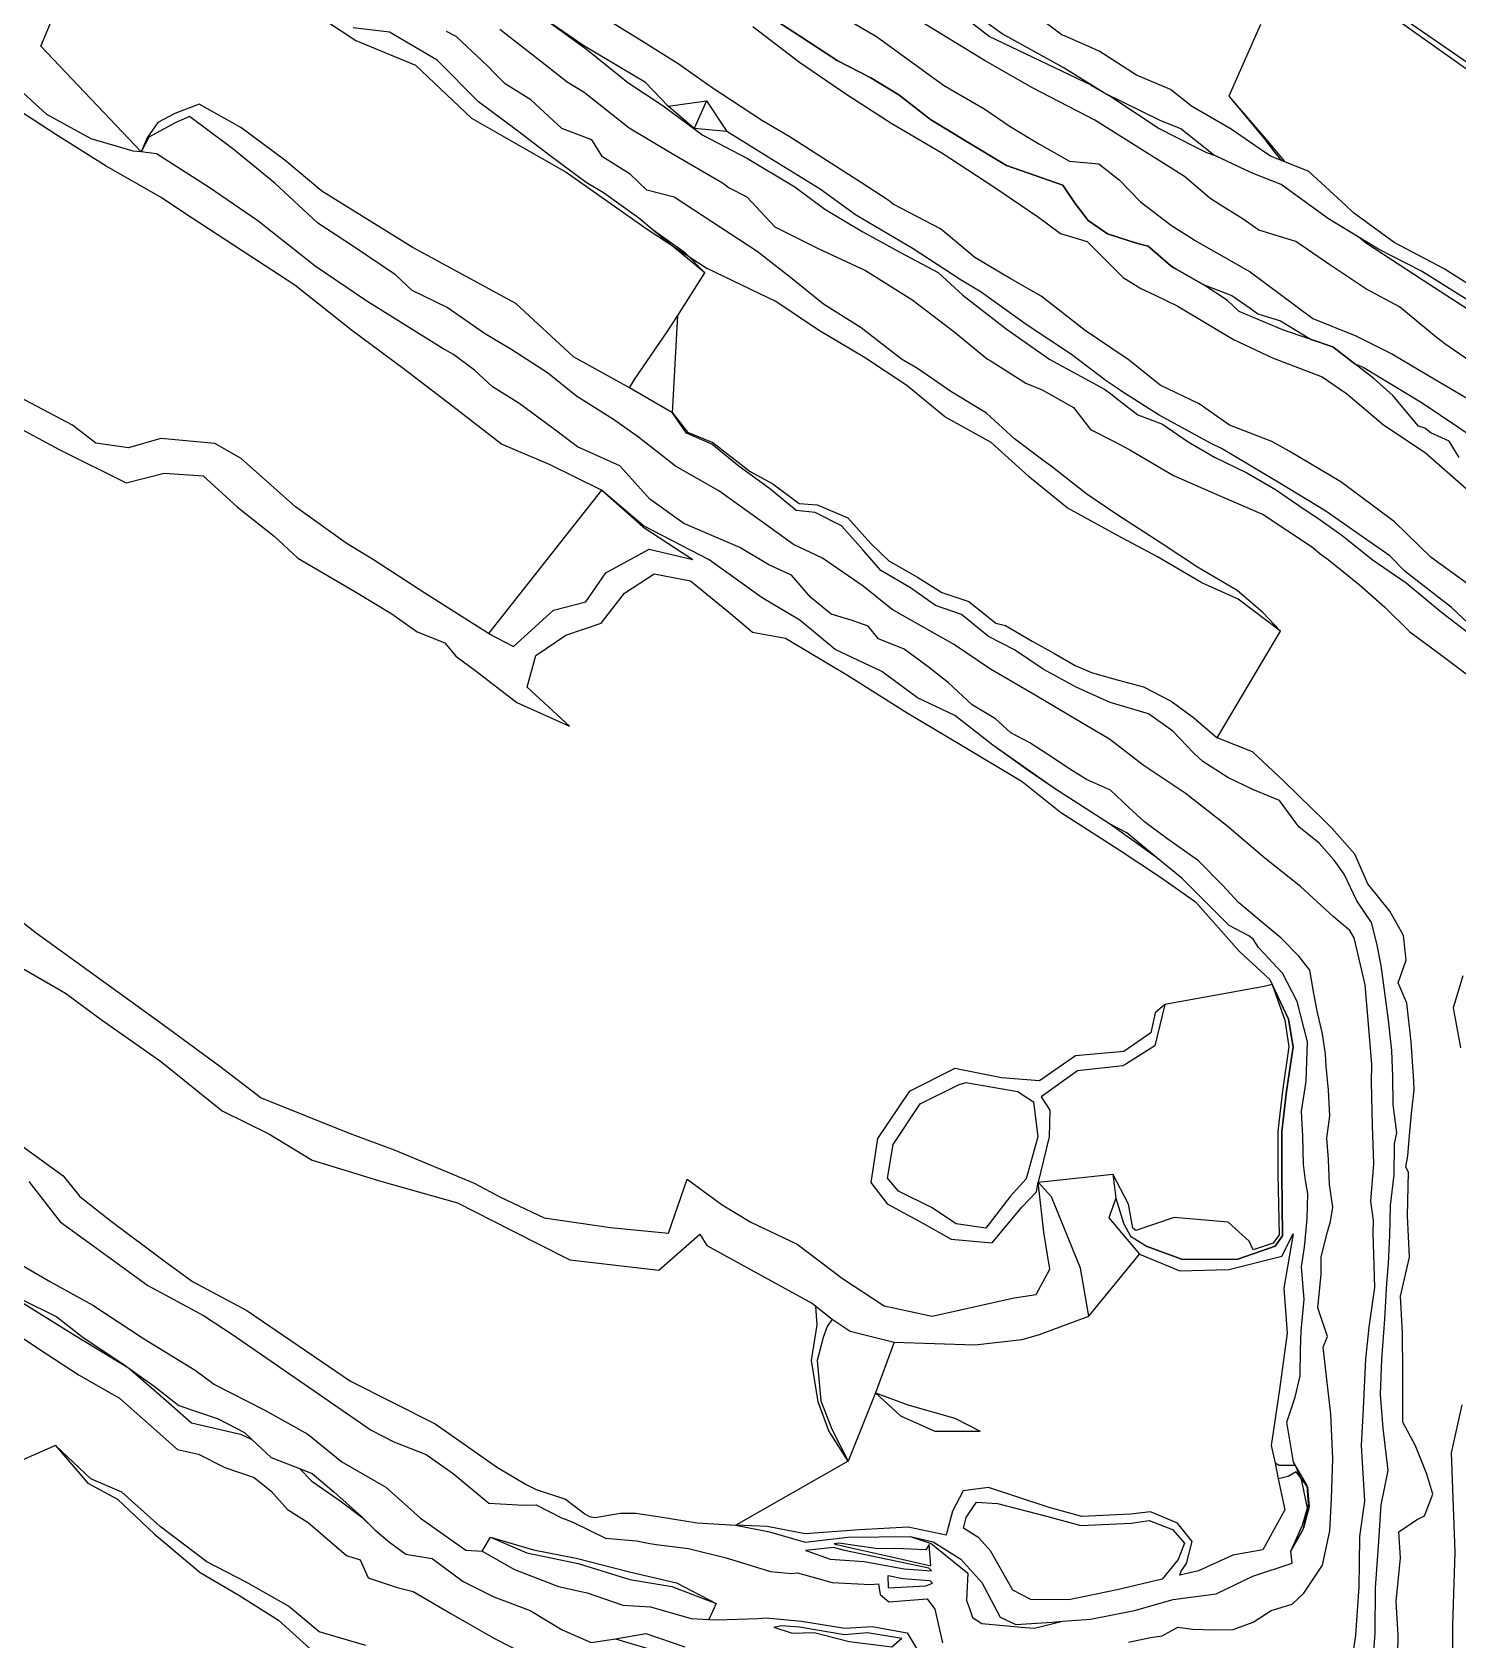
# Model space of a CAD drawing. Extents: x 102606 to 105048, y 81391 to 83586.
# Drawn here: x 104282.7 to 104547.4, y 81722.2 to 82020.5 of the extents above; entities that cross this region are included whole.
import ezdxf

# ---------------------------------------------------------------- set-up
doc = ezdxf.new("R2010")
doc.units = 0

msp = doc.modelspace()

# ---------------------------------------------------------------- linework, layer by layer
at = {"color": 3}
for points in [[(104527.451425, 81715.871571, 0), (104528.476719, 81722.999048, 0), (104529.09019, 81732.010094, 0), (104529.158609, 81736.314103, 0), (104529.238336, 81741.329383, 0), (104530.163549, 81747.920897, 0), (104529.521421, 81758.205003, 0), (104529.878993, 81765.114425, 0), (104530.35299, 81774.261374, 0), (104530.94636, 81780.183475, 0), (104532.012802, 81787.546758, 0), (104531.709187, 81797.724503, 0), (104531.743, 81800.00906, 0), (104531.251185, 81803.573914, 0), (104531.80826, 81810.510002, 0), (104531.540514, 81817.637103, 0), (104531.402258, 81825.646987, 0), (104531.468227, 81828.954567, 0), (104530.856812, 81836.397664, 0), (104530.235654, 81843.735524, 0), (104529.594876, 81846.352176, 0), (104528.146364, 81852.466479, 0), (104527.368525, 81853.811805, 0), (104524.250411, 81856.388764, 0), (104518.217043, 81861.998562, 0), (104511.578318, 81867.239608, 0), (104504.492242, 81873.281051, 0), (104496.763529, 81879.261845, 0), (104488.968937, 81884.489571, 0), (104482.750561, 81889.304857, 0), (104477.164157, 81892.617244, 0), (104468.973803, 81897.491572, 0), (104460.623926, 81902.291786, 0), (104453.80763, 81906.962174, 0), (104449.833687, 81909.155717, 0), (104442.409413, 81913.391622, 0), (104437.025055, 81917.683825, 0), (104429.453152, 81922.932199, 0), (104424.098779, 81925.451377, 0), (104418.333468, 81929.599733, 0), (104410.228929, 81935.398627, 0), (104402.198927, 81939.957596, 0), (104395.321182, 81945.371526, 0), (104390.681711, 81948.636602, 0), (104383.811455, 81952.945304, 0), (104378.390353, 81957.276597, 0), (104371.794997, 81961.58536, 0), (104366.726774, 81964.611343, 0), (104359.80104, 81969.397715, 0), (104353.292643, 81972.605122, 0), (104350.194912, 81975.487936, 0), (104342.383301, 81980.713586, 0), (104335.770272, 81985.05003, 0), (104327.776456, 81992.47598, 0), (104319.97833, 81998.858648, 0), (104311.939106, 82004.842308, 0), (104309.276343, 82003.661983, 0), (104304.380254, 82001.045565, 0), (104302.956, 81998.307, 0), (104284.34, 82017.892, 0), (104295.313215, 82044.017888, 0)], [(104295.313215, 82044.017888, 0), (104300.876582, 82043.921742, 0), (104307.247965, 82040.206682, 0), (104312.047844, 82036.743133, 0), (104316.351121, 82030.698672, 0), (104322.520891, 82031.415542, 0), (104323.769687, 82030.273458, 0), (104337.040923, 82022.820559, 0), (104342.836148, 82018.958386, 0), (104353.918851, 82014.37102, 0), (104364.277279, 82004.581966, 0), (104372.9622, 81999.615729, 0), (104381.858961, 81994.528357, 0), (104396.947555, 81983.965771, 0), (104408.033857, 81976.655292, 0)], [(104422.223, 82029.874, 0), (104439.471, 82019.725, 0), (104451.943, 82010.689, 0), (104459.611, 82006.234, 0), (104464.301982, 82003.041279, 0), (104469.775, 81999.764, 0), (104475.31, 81996.565, 0), (104480.769, 81996.061, 0), (104484.53, 81993.1, 0), (104488.514, 81989.002, 0), (104494.236, 81984.617, 0), (104498.271, 81982.081, 0), (104498.547973, 81981.923291, 0), (104508.847, 81976.059, 0), (104520.496, 81967.377, 0), (104520.499115, 81967.375748, 0), (104528.47, 81964.173, 0), (104535.289, 81960.781, 0), (104543.62, 81955.824, 0), (104549.924, 81952.08, 0)], [(104419.05, 82023.813, 0), (104425.223, 82019.862, 0), (104432.209, 82015.268, 0), (104438.461, 82012.029, 0), (104443.639, 82008.884, 0), (104449.54, 82004.33, 0), (104456.315, 82000.157, 0), (104463.604, 81995.773, 0), (104474.081, 81992.151, 0), (104476.348, 81988.71, 0), (104478.766, 81985.594, 0), (104482.37, 81983.097, 0), (104486.422, 81981.814, 0), (104488.205, 81981.248, 0), (104489.928, 81980.799, 0), (104494.143, 81977.131, 0), (104494.825524, 81976.74232, 0), (104500.138, 81973.717, 0), (104505.460679, 81971.624024, 0), (104508.863511, 81969.27767, 0), (104510.252816, 81968.268319, 0), (104514.487152, 81966.956658, 0), (104520.181686, 81963.478912, 0), (104524.185, 81962.109, 0), (104528.29579, 81958.942552, 0), (104529.855901, 81958.36772, 0), (104540.798585, 81951.73759, 0), (104550.981135, 81944.868712, 0)], [(104531.687, 81718.242, 0), (104532.089, 81723.396, 0), (104532.111, 81731.808, 0), (104532.672, 81739.546, 0), (104533.194, 81747.203, 0), (104534.448, 81753.593, 0), (104533.578, 81761.468, 0), (104533.046, 81767.717, 0), (104533.276, 81774.253, 0), (104533.841, 81781.65, 0), (104534.253, 81788.328, 0), (104534.517, 81791.986, 0), (104534.806, 81797.174, 0), (104534.889, 81802.782, 0), (104535.565, 81808.451, 0), (104535.644, 81814.211, 0), (104536.085, 81816.256, 0), (104535.386, 81821.486, 0), (104535.357, 81826.652, 0), (104535.163, 81831.549, 0), (104534.543, 81837.147, 0), (104533.897, 81841.772, 0), (104533.186, 81847.312, 0), (104532.397, 81851.377, 0), (104531.389, 81855.303, 0), (104528.67, 81859.28, 0), (104526.28, 81864.251, 0), (104524.446, 81866.833, 0), (104521.693, 81869.998, 0), (104517.884, 81873.064, 0), (104514.314, 81877.909, 0), (104509.363, 81879.992, 0), (104504.703, 81882.174, 0), (104500.088, 81885.189, 0), (104498.402, 81886.737, 0), (104494.494, 81890.794, 0), (104490.007, 81894.001, 0), (104482.879, 81896.136, 0), (104476.547, 81898.938, 0), (104470.439, 81902.311, 0), (104465.083, 81905.859, 0), (104460.288, 81908.363, 0), (104455.284, 81912.464, 0), (104450.417, 81914.137, 0), (104445.787, 81917.368, 0), (104440.313, 81920.636, 0), (104437, 81924.362, 0), (104433.005, 81928.927, 0), (104428.086, 81931.397, 0), (104424.597, 81931.73, 0), (104419.649, 81935.853, 0), (104414.002306, 81939.915788, 0), (104408.930864, 81944.028346, 0), (104404.192828, 81946.072181, 0), (104401.59, 81949.864, 0), (104393.668028, 81954.540412, 0), (104394.574, 81956.069, 0), (104400.756, 81965.086, 0), (104402.594749, 81967.955911, 0), (104407.648, 81975.843, 0), (104398.060664, 81983.75604, 0), (104395.401026, 81985.988828, 0), (104388.835925, 81990.680169, 0), (104385.606079, 81992.639072, 0), (104378.937605, 81997.586623, 0), (104372.838, 82002.223, 0), (104365.614, 82007.572, 0), (104357.942, 82015.341, 0), (104349.083, 82020.513, 0), (104342.341, 82021.349, 0)], [(104393.668028, 81954.540412, 0), (104383.267741, 81960.264805, 0), (104372.560767, 81970.186653, 0), (104353.268692, 81980.645504, 0), (104336.539566, 81991.002075, 0), (104329.647017, 81996.761394, 0), (104321.469073, 82002.830745, 0), (104313.735957, 82007.126032, 0), (104309.219, 82005.427, 0), (104306.056, 82003.724, 0), (104304.104663, 82000.92889, 0), (104302.956, 81998.307, 0)], [(104275.239451, 81794.936706, 0), (104286.182189, 81788.580625, 0), (104293.983638, 81784.266588, 0), (104303.436613, 81778.107802, 0), (104312.978772, 81772.198607, 0), (104316.593384, 81769.534819, 0), (104325.820321, 81764.826304, 0), (104333.938248, 81760.340414, 0), (104340.235965, 81755.172405, 0), (104348.374965, 81750.481405, 0), (104354.84272, 81744.726618, 0), (104363.251087, 81738.792, 0), (104366.299724, 81738.644987, 0), (104372.293412, 81735.202357, 0), (104380.45837, 81732.059471, 0), (104385.768436, 81730.904802, 0), (104392.37761, 81728.610495, 0), (104397.510429, 81728.268375, 0), (104405.073285, 81726.14562, 0), (104408.341218, 81725.942009, 0), (104409.799168, 81725.881416, 0), (104417.525104, 81726.11889, 0), (104419.019708, 81726.214582, 0), (104425.592836, 81725.6459, 0), (104433.582218, 81724.3066, 0), (104438.716236, 81724.620735, 0), (104445.19549, 81723.476455, 0), (104448.841202, 81717.388405, 0)], [(104280.586, 81785.435, 0), (104287.319, 81782.13, 0), (104292.24, 81778.298, 0), (104299.421, 81773.527, 0), (104305.423, 81769.246, 0), (104309.973, 81765.64, 0), (104317.309, 81763.16, 0), (104322.138, 81760.631, 0), (104323.514731, 81759.353122, 0), (104327.096, 81756.029, 0), (104332.36244, 81753.978649, 0), (104334.758, 81753.046, 0), (104338.775, 81749.637, 0), (104343.873, 81745.026, 0), (104346.389, 81742.562, 0), (104349.108, 81740.306, 0), (104352.13, 81738.042, 0), (104357.034, 81737.276, 0), (104362.737, 81732.976, 0), (104368.477, 81730.148, 0), (104375.216, 81727.585, 0), (104381.138, 81724.005, 0), (104386.545, 81721.664, 0), (104391.066, 81722.352, 0), (104396.665253, 81723.347623, 0), (104403.923745, 81720.865885, 0)], [(104366.299724, 81738.644987, 0), (104367.819, 81741.232, 0), (104375.793, 81738.879, 0), (104383.708, 81737.317, 0), (104393.638, 81734.808, 0), (104402.344, 81732.758, 0), (104409.707, 81728.88, 0), (104408.341218, 81725.942009, 0)], [(104367.819, 81741.232, 0), (104374.551, 81738.28, 0), (104384.087, 81736.343, 0), (104393.67, 81733.378, 0), (104401.469, 81732.069, 0), (104409.707, 81728.88, 0)], [(104420.422, 81724.508, 0), (104421.804002, 81724.833395, 0), (104425.208124, 81724.585598, 0)], [(104420.422, 81724.508, 0), (104423.817551, 81723.404462, 0), (104427.932779, 81723.550392, 0), (104434.444501, 81721.832515, 0), (104442.324711, 81720.878933, 0), (104444.220235, 81722.449938, 0)], [(104425.208124, 81724.585598, 0), (104433.523121, 81723.181757, 0), (104437.818694, 81723.515906, 0), (104444.220235, 81722.449938, 0)]]:
    msp.add_polyline3d(points, dxfattribs=at)
at = {"color": 6}
for points in [[(104631.538438, 81938.33726, 0), (104631.408139, 81938.498428, 0), (104624.183218, 81946.319175, 0), (104620.235423, 81951.028808, 0), (104613.219771, 81958.838816, 0), (104610.247593, 81962.49325, 0), (104605.422072, 81968.43948, 0), (104601.039649, 81972.10254, 0), (104592.123994, 81980.302015, 0), (104578.145532, 81992.6481, 0), (104576.038259, 81994.367446, 0), (104563.753473, 82005.00014, 0), (104557.433586, 82009.91208, 0), (104548.822197, 82013.749435, 0), (104536.501497, 82022.47903, 0), (104530.622799, 82027.387944, 0), (104523.682111, 82032.317409, 0), (104516.56, 82035.11, 0)], [(104549.283968, 81970.767939, 0), (104540.638961, 81976.169497, 0), (104532.666297, 81980.258069, 0), (104523.386793, 81985.877471, 0), (104514.624111, 81992.235658, 0), (104509.395641, 81994.290452, 0), (104507.930861, 81994.982564, 0), (104502.037116, 81997.767375, 0), (104495.96861, 82002.548019, 0), (104492.181687, 82004.097692, 0), (104481.819477, 82009.19734, 0), (104474.166853, 82013.95183, 0), (104462.838657, 82020.209121, 0), (104455.176264, 82025.74567, 0)], [(104510.772608, 82021.960449, 0), (104504.91, 82008.64, 0), (104511.689179, 82000.486248, 0), (104511.789927, 82000.353683, 0), (104513.378624, 81998.263263, 0), (104514.212, 81997.166701, 0), (104514.818455, 81996.635422, 0), (104512.627, 81997.5, 0), (104510.696379, 81998.831663, 0), (104505.323, 82002.538, 0), (104497.973, 82006.781, 0), (104494.051, 82009.903, 0), (104487.735, 82012.557, 0), (104480.829, 82017.022, 0), (104474.363, 82019.814, 0), (104473.95, 82019.95, 0), (104468.844, 82023.82, 0)], [(104549.372097, 82014.714743, 0), (104537.045832, 82023.186096, 0)], [(104369.567783, 82021.103611, 0), (104377.971051, 82014.526416, 0), (104382.067365, 82011.320253, 0), (104385.221859, 82009.353416, 0), (104393.598307, 82002.735443, 0), (104401.536891, 81997.98461, 0), (104410.909077, 81992.529582, 0), (104412.157698, 81991.605208, 0), (104415.447036, 81989.982778, 0), (104420.604871, 81984.393539, 0), (104428.642882, 81980.380634, 0), (104437.473017, 81976.257333, 0), (104446.058186, 81970.899865, 0), (104453.842702, 81964.965892, 0), (104460.123715, 81959.853646, 0), (104460.57518, 81959.566043, 0), (104467.184621, 81955.355537, 0), (104470.228388, 81954.132314, 0), (104476.034026, 81950.885298, 0), (104479.198109, 81946.791593, 0), (104483.580777, 81944.528503, 0), (104486.498338, 81943.021955, 0), (104494.625341, 81938.245559, 0), (104503.116449, 81934.513117, 0), (104511.243235, 81931.016674, 0), (104520.420346, 81924.941053, 0), (104521.840144, 81923.709924, 0), (104523.352535, 81922.634729, 0), (104529.128759, 81917.93657, 0), (104533.836225, 81913.811232, 0), (104538.518474, 81909.205029, 0), (104543.916065, 81905.22192, 0), (104551.203561, 81899.780987, 0)], [(104378.719, 82022.36, 0), (104385.667, 82017.356, 0), (104393.31, 82011.164, 0), (104399.859, 82006.833, 0), (104407.254, 82001.383, 0), (104415.556, 81997.05, 0), (104424.3, 81991.805, 0), (104429.93, 81987.696, 0), (104436.941, 81983.485, 0), (104443.826, 81979.704, 0), (104450.961, 81975.893, 0), (104455.546, 81971.726, 0), (104463.575, 81965.437, 0), (104471.644, 81959.798, 0), (104481.837, 81954.286, 0), (104482.966, 81953.391, 0), (104484.50404, 81952.200624, 0), (104487.996, 81949.498, 0), (104492.554, 81947.778, 0), (104497.353, 81944.465, 0), (104502.259, 81941.625, 0), (104508.213, 81938.744, 0), (104513.551, 81935.622, 0), (104517.896, 81932.665, 0), (104521.852, 81930.046, 0), (104525.88, 81927.166, 0), (104531.535, 81922.635, 0), (104537.8, 81918.341, 0), (104544.362, 81912.85, 0), (104549.439, 81909.004, 0)], [(104504.91, 82008.64, 0), (104511.840501, 82000.627818, 0), (104511.918612, 82000.532789, 0)], [(104511.918612, 82000.532789, 0), (104515.267904, 81996.458104, 0)], [(104585.431, 81941.121, 0), (104582.767864, 81943.023714, 0), (104581.928679, 81944.042414, 0), (104575.92136, 81948.966015, 0), (104574.936398, 81950.275697, 0), (104568.677862, 81958.338044, 0), (104559.817873, 81964.920588, 0), (104558.985014, 81965.4219, 0), (104555.009418, 81970.190772, 0), (104544.890425, 81976.581646, 0), (104535.570244, 81981.477529, 0), (104528.042106, 81986.993147, 0), (104526.629178, 81988.35452, 0), (104519.747, 81994.691, 0), (104515.267904, 81996.458104, 0), (104514.818455, 81996.635422, 0)], [(104512.945469, 81843.761677, 0), (104511.47, 81843.439, 0), (104492.991, 81840.074, 0), (104491.253, 81838.515, 0), (104490.446, 81834.793, 0), (104485.427, 81831.347, 0), (104476.43, 81830.535, 0), (104469.735, 81825.908, 0), (104462.727, 81826.44, 0), (104454.01, 81828.2, 0), (104445.53, 81823.91, 0), (104439.69, 81815.2, 0), (104438.46, 81807.04, 0), (104441.48, 81803.05, 0), (104448.09, 81799.47, 0), (104453.37, 81796.51, 0), (104460.948351, 81795.837919, 0), (104466.483162, 81802.482962, 0), (104469.22, 81805.28, 0), (104469.481, 81807.104, 0), (104483.36, 81808.575, 0), (104483.891, 81804.118, 0), (104485.349502, 81799.465851, 0), (104486.652664, 81797.075544, 0), (104489.722575, 81795.132304, 0), (104496.285468, 81792.720715, 0), (104506.539824, 81792.834987, 0), (104513.50218, 81795.229909, 0), (104514.844576, 81797.168175, 0), (104514.756428, 81808.530065, 0), (104514.751054, 81816.521508, 0), (104515.595311, 81823.969465, 0), (104516.871217, 81832.215519, 0), (104515.982473, 81837.377084, 0), (104512.945469, 81843.761677, 0)], [(104512.945469, 81843.761677, 0), (104515.267658, 81837.151948, 0), (104516.02436, 81832.211391, 0), (104514.857773, 81824.064763, 0), (104513.993169, 81816.564299, 0), (104514.008969, 81808.521396, 0), (104514.246238, 81797.346987, 0), (104513.151169, 81795.753279, 0), (104509.404468, 81794.537984, 0), (104508.663019, 81796.149802, 0), (104504.759024, 81799.672896, 0), (104494.73932, 81800.570416, 0), (104487.633136, 81798.107192, 0), (104487.08025, 81798.589475, 0), (104486.279291, 81803.027114, 0), (104483.36, 81808.575, 0)], [(104548.323, 81845.403, 0), (104546.565146, 81839.453657, 0), (104547.874691, 81832.016833, 0)], [(104492.991, 81840.074, 0), (104491.182, 81832.388, 0), (104485.787, 81829.023, 0), (104485.23, 81828.667, 0), (104476.8, 81827.766, 0), (104470.041, 81822.903, 0)], [(104464.311929, 81804.443736, 0), (104459.815942, 81798.562355, 0), (104454.256212, 81799.377916, 0), (104449.715943, 81802.420538, 0), (104443.545296, 81805.454592, 0), (104441.536448, 81807.822743, 0), (104442.582249, 81814.077776, 0), (104447.567693, 81821.606527, 0), (104454.720301, 81825.190458, 0), (104456.065547, 81825.585894, 0), (104465.740584, 81823.944562, 0), (104466.732308, 81823.25022, 0), (104468.629401, 81822.016435, 0), (104468.629401, 81822.016435, 0), (104469.470283, 81815.514465, 0), (104467.282681, 81807.708839, 0), (104464.311929, 81804.443736, 0)], [(104470.041, 81822.903, 0), (104471.652, 81820.454, 0), (104471.552, 81815.493, 0), (104469.481, 81807.104, 0)], [(104548.182988, 81765.773111, 0), (104546.175467, 81756.880211, 0), (104546.536804, 81746.863758, 0), (104546.822619, 81738.441065, 0), (104546.406889, 81724.975155, 0), (104546.406889, 81713.718901, 0)], [(104344.709409, 81721.111588, 0), (104336.056467, 81723.621339, 0), (104330.321407, 81728.440091, 0), (104322.446869, 81732.873136, 0), (104315.181831, 81736.635864, 0), (104306.494633, 81743.195563, 0), (104299.423361, 81749.543528, 0), (104293.621082, 81752.045, 0), (104287.097359, 81758.222565, 0), (104252.344888, 81743.006908, 0)], [(104287.097359, 81758.222565, 0), (104293.077463, 81751.24738, 0), (104298.587428, 81748.237333, 0), (104305.367124, 81741.827084, 0), (104313.938862, 81734.66348, 0), (104321.139082, 81730.452336, 0), (104328.485791, 81725.789897, 0), (104334.369682, 81720.463098, 0), (104343.15133, 81717.013274, 0), (104349.757561, 81713.778771, 0), (104356.504175, 81710.33953, 0)]]:
    msp.add_polyline3d(points, dxfattribs=at)
at = {"color": 5}
for points in [[(104551.483639, 81967.657345, 0), (104540.965844, 81974.414778, 0), (104530.295972, 81981.451613, 0), (104529.081782, 81982.428749, 0), (104523.386793, 81985.877471, 0), (104516.909879, 81990.577109, 0), (104514.624111, 81992.235658, 0), (104509.395641, 81994.290452, 0), (104507.930861, 81994.982564, 0), (104502.436355, 81997.578733, 0), (104500.788176, 81998.106946, 0), (104498.809001, 81999.106281, 0), (104491.790133, 82002.70911, 0), (104482.99496, 82008.503884, 0), (104479.33564, 82010.595614, 0), (104479.467, 82010.612, 0), (104460.437, 82019.692, 0), (104447.288, 82029.914, 0)], [(104554.167291, 81956.37473, 0), (104544.967629, 81962.702189, 0), (104543.35961, 81963.916851, 0), (104536.587274, 81969.519288, 0), (104530.336478, 81972.855364, 0), (104523.621932, 81977.32064, 0), (104517.366362, 81981.683706, 0), (104510.437878, 81983.751374, 0), (104507.566067, 81985.796655, 0), (104503.271392, 81988.49743, 0), (104501.341598, 81989.711012, 0), (104496.668098, 81993.754682, 0), (104479.992909, 82004.205418, 0), (104468.448723, 82010.206749, 0), (104459.647988, 82015.221976, 0), (104447.127896, 82022.857053, 0)], [(104531.687, 81718.242, 0), (104532.089, 81723.396, 0), (104532.111, 81731.808, 0), (104532.672, 81739.546, 0), (104533.194, 81747.203, 0), (104534.448, 81753.593, 0), (104533.578, 81761.468, 0), (104533.046, 81767.717, 0), (104533.276, 81774.253, 0), (104533.841, 81781.65, 0), (104534.253, 81788.328, 0), (104534.517, 81791.986, 0), (104534.806, 81797.174, 0), (104534.889, 81802.782, 0), (104535.565, 81808.451, 0), (104535.644, 81814.211, 0), (104536.085, 81816.256, 0), (104535.386, 81821.486, 0), (104535.357, 81826.652, 0), (104535.163, 81831.549, 0), (104534.543, 81837.147, 0), (104533.897, 81841.772, 0), (104533.186, 81847.312, 0), (104532.397, 81851.377, 0), (104531.389, 81855.303, 0), (104528.67, 81859.28, 0), (104526.28, 81864.251, 0), (104524.446, 81866.833, 0), (104521.693, 81869.998, 0), (104517.884, 81873.064, 0), (104514.314, 81877.909, 0), (104509.363, 81879.992, 0), (104504.703, 81882.174, 0), (104500.088, 81885.189, 0), (104498.402, 81886.737, 0), (104494.494, 81890.794, 0), (104490.007, 81894.001, 0), (104482.879, 81896.136, 0), (104476.547, 81898.938, 0), (104470.439, 81902.311, 0), (104465.083, 81905.859, 0), (104460.288, 81908.363, 0), (104455.284, 81912.464, 0), (104450.417, 81914.137, 0), (104445.787, 81917.368, 0), (104440.313, 81920.636, 0), (104437, 81924.362, 0), (104433.005, 81928.927, 0), (104428.086, 81931.397, 0), (104424.597, 81931.73, 0), (104419.649, 81935.853, 0), (104414.002306, 81939.915788, 0), (104408.930864, 81944.028346, 0), (104404.192828, 81946.072181, 0), (104401.59, 81949.864, 0), (104402.594749, 81967.955911, 0), (104407.648, 81975.843, 0), (104404.032518, 81979.504178, 0), (104398.060664, 81983.75604, 0), (104395.401026, 81985.988828, 0), (104388.835925, 81990.680169, 0), (104385.606079, 81992.639072, 0), (104378.937605, 81997.586623, 0), (104372.838, 82002.223, 0), (104365.614, 82007.572, 0), (104357.942, 82015.341, 0), (104349.083, 82020.513, 0), (104342.341, 82021.349, 0)], [(104536.18, 81715.972, 0), (104536.323, 81723.018, 0), (104535.975, 81729.28, 0), (104536.762, 81737.402, 0), (104536.467552, 81742.17906, 0), (104539.725, 81744.41, 0), (104541.209, 81745.159, 0), (104542.756, 81749.196, 0), (104541.64, 81752.911, 0), (104539.533, 81758.185, 0), (104537.226, 81762.538, 0), (104537.182, 81771.829, 0), (104537.109, 81779.113, 0), (104536.761, 81785.942, 0), (104538.426, 81793.193, 0), (104538.083, 81800.836, 0), (104538.223, 81808.93, 0), (104537.767, 81809.854, 0), (104538.15, 81811.977, 0), (104538.46, 81815.749, 0), (104538.788, 81819.86, 0), (104539.302, 81824.208, 0), (104539.214, 81825.858, 0), (104538.718, 81833.149, 0), (104537.956, 81840.314, 0), (104536.336905, 81844.113214, 0), (104537.845867, 81848.295605, 0), (104537.650915, 81850.022171, 0), (104537.330988, 81852.855575, 0), (104534.770816, 81857.364013, 0), (104530.699424, 81862.491943, 0), (104528.29472, 81867.974451, 0), (104524.025759, 81872.775001, 0), (104522.322663, 81874.466082, 0), (104520.377856, 81876.39717, 0), (104515.066501, 81881.595412, 0), (104509.300176, 81886.941653, 0), (104502.745117, 81889.558304, 0), (104514.517, 81909.342, 0), (104511.192, 81912.828, 0), (104506.451, 81916.916, 0), (104499.077, 81921.233, 0), (104492.33, 81925.698, 0), (104484.302, 81930.901, 0), (104478.527, 81934.778, 0), (104474.853355, 81937.682226, 0), (104471.919, 81940.002, 0), (104470.591, 81940.923, 0), (104465.116, 81945.033, 0), (104459.903, 81949.823, 0), (104453.267, 81953.805, 0), (104447.097, 81958.122, 0), (104444.107, 81959.803, 0), (104436.63, 81965.622, 0), (104429.629, 81970.009, 0), (104423.501, 81975.012, 0), (104417.313, 81979.806, 0), (104408.908, 81985.34, 0), (104401.951436, 81989.911895, 0), (104396.868112, 81991.198627, 0), (104393.7422, 81994.158697, 0), (104388.607483, 81997.368591, 0), (104386.639444, 82000.547929, 0), (104381.080459, 82002.663913, 0), (104375.325547, 82007.937089, 0), (104370.529611, 82010.916479, 0), (104368.49661, 82012.970659, 0), (104367.417798, 82014.141192, 0), (104361.464301, 82019.683987, 0), (104359.69293, 82020.634006, 0)], [(104514.517, 81909.342, 0), (104506.652546, 81915.284198, 0), (104499.911052, 81918.3171, 0), (104491.641456, 81923.157356, 0), (104484.350708, 81927.055071, 0), (104474.911082, 81932.21514, 0), (104468.241135, 81937.59725, 0), (104467.828249, 81937.970947, 0), (104460.766771, 81944.362187, 0), (104452.158659, 81949.123387, 0), (104445.141716, 81954.96231, 0), (104437.293357, 81960.111663, 0), (104428.713078, 81965.242263, 0), (104420.812547, 81970.564897, 0), (104408.033857, 81976.655292, 0)], [(104401.59, 81949.864, 0), (104404.379828, 81946.262, 0), (104409.13341, 81944.345476, 0), (104416.03637, 81938.987314, 0), (104420.259497, 81936.719986, 0), (104425.155033, 81933.068769, 0), (104428.490203, 81932.801312, 0), (104434.141983, 81930.396164, 0), (104438.46375, 81925.653207, 0), (104441.755849, 81922.380252, 0), (104447.074552, 81919.360301, 0), (104451.620182, 81916.504557, 0), (104456.603504, 81914.829519, 0), (104461.66363, 81910.827205, 0), (104463.453484, 81910.418118, 0), (104468.359726, 81907.512379, 0), (104472.442016, 81905.284986, 0), (104476.394189, 81902.960081, 0), (104479.384594, 81901.652169, 0), (104483.511477, 81900.477675, 0), (104489.087875, 81899.02777, 0), (104494.204076, 81896.357513, 0), (104498.352602, 81893.303907, 0), (104502.745117, 81889.558304, 0)], [(104279.918006, 81785.404324, 0), (104290.761349, 81778.634542, 0), (104300.66, 81772.61, 0), (104307.653, 81766.594, 0), (104312.331542, 81762.412448, 0), (104321.438285, 81760.323604, 0), (104323.514731, 81759.353122, 0), (104327.096, 81756.029, 0), (104332.36244, 81753.978649, 0), (104334.685555, 81751.595134, 0), (104339.910282, 81747.933157, 0), (104343.978873, 81744.922315, 0), (104346.389, 81742.562, 0), (104349.108, 81740.306, 0), (104352.13, 81738.042, 0), (104357.034, 81737.276, 0), (104362.737, 81732.976, 0), (104368.477, 81730.148, 0), (104375.216, 81727.585, 0), (104381.138, 81724.005, 0), (104386.545, 81721.664, 0), (104391.066, 81722.352, 0), (104397.664878, 81720.392097, 0)], [(104277.001026, 81780.829641, 0), (104285.579027, 81775.11758, 0), (104291.488, 81771.269, 0), (104298.936016, 81767.035879, 0), (104309.711513, 81757.455408, 0), (104313.623386, 81756.625288, 0), (104318.502, 81754.158, 0), (104323.967, 81752.31, 0), (104327.135, 81749.743, 0), (104330.122, 81746.371, 0), (104333.976, 81743.909, 0), (104341.115, 81737.798, 0), (104343.636, 81736.99, 0), (104345.138, 81733.693, 0), (104350.486, 81731.845, 0), (104353.493543, 81731.12457, 0), (104360.44, 81727.04, 0), (104368.47, 81722.5, 0), (104377.28, 81717.96, 0)]]:
    msp.add_polyline3d(points, dxfattribs=at)
at = {"color": 32}
for points in [[(104554.316477, 81906.124456, 0), (104546.20876, 81913.752914, 0), (104537.602973, 81920.455825, 0), (104534.776007, 81923.305109, 0), (104529.066314, 81927.289146, 0), (104522.878075, 81931.619192, 0), (104514.271849, 81936.853199, 0), (104503.544414, 81943.248984, 0), (104501.639974, 81944.198215, 0), (104491.954575, 81949.424307, 0), (104484.843365, 81953.972324, 0), (104484.726736, 81954.05118, 0), (104482.146382, 81955.795824, 0), (104475.694116, 81960.690798, 0), (104467.252381, 81966.246024, 0), (104458.905181, 81972.26206, 0), (104455.197627, 81974.497764, 0), (104446.273829, 81980.304303, 0), (104435.614778, 81986.647679, 0), (104429.016233, 81991.380992, 0), (104419.35578, 81997.300496, 0), (104411.737035, 82002.095338, 0), (104405.651978, 82002.664216, 0), (104400.787181, 82006.780268, 0), (104396.597452, 82011.178325, 0), (104385.149309, 82017.966172, 0), (104378.247861, 82022.748616, 0)], [(104550.081406, 81917.549111, 0), (104542.466611, 81923.048946, 0), (104535.669099, 81929.673673, 0), (104525.701301, 81937.059631, 0), (104516.107825, 81942.744974, 0), (104512.87701, 81944.53453, 0), (104505.013623, 81947.613743, 0), (104499.420983, 81951.547889, 0), (104492.157979, 81955.037723, 0), (104486.154817, 81959.816794, 0), (104485.475422, 81960.272612, 0), (104478.237, 81965.129, 0), (104470.059, 81971.533, 0), (104464.3, 81974.785, 0), (104457.767, 81978.687, 0), (104451.386, 81984.034, 0), (104442.6, 81988.627, 0), (104441.687174, 81989.332583, 0), (104436.716218, 81992.564107, 0), (104423.26104, 82001.135942, 0), (104418.357829, 82004.036638, 0), (104409.001437, 82010.193595, 0), (104402.682025, 82014.617262, 0), (104395.864183, 82018.934253, 0), (104388.296122, 82023.578377, 0)], [(104400.787181, 82006.780268, 0), (104407.931, 82007.769, 0), (104411.737035, 82002.095338, 0)], [(104407.931, 82007.769, 0), (104405.651978, 82002.664216, 0)], [(104278.22, 81848.346, 0), (104288.926832, 81842.150466, 0), (104295.788, 81837.089, 0), (104306.602, 81829.563, 0), (104318.005, 81820.346, 0), (104326.67, 81816.09, 0), (104334.75, 81811.19, 0), (104342.21, 81808.91, 0), (104347.25, 81807.36, 0), (104361.736726, 81803.28578, 0), (104371.66, 81798.17, 0), (104382.58, 81792.7, 0), (104399.09, 81790.78, 0), (104406.72, 81797.42, 0), (104407.986572, 81795.37181, 0), (104427.617948, 81784.553843, 0), (104431.25, 81781.65, 0), (104434.59175, 81779.42635, 0), (104442.796, 81777.414, 0), (104439.314, 81768.018, 0), (104434.259, 81755.341, 0), (104413.386776, 81743.424861, 0), (104419.655086, 81742.197154, 0), (104426.250412, 81740.280589, 0), (104434.174287, 81741.188636, 0), (104445.767, 81741.328, 0), (104450.011653, 81740.32813, 0), (104455.160099, 81737.132791, 0), (104459.042907, 81732.772568, 0), (104462.427393, 81726.357991, 0), (104465.329361, 81724.981349, 0), (104472.094995, 81725.462684, 0), (104474.022219, 81725.607008, 0), (104479.234324, 81726.019236, 0), (104487.377747, 81727.594684, 0), (104494.539774, 81729.650192, 0), (104502.559376, 81730.681131, 0), (104509.360468, 81733.960688, 0), (104516.648637, 81736.362086, 0), (104516.43, 81738.608, 0), (104518.600099, 81743.421578, 0), (104519.699755, 81747.290795, 0), (104519.446383, 81750.817491, 0), (104516.914954, 81755.117721, 0), (104516.378874, 81758.084537, 0), (104515.695, 81762.561, 0), (104517.215, 81767.188, 0), (104518.144, 81771.175, 0), (104518.202, 81775.918, 0), (104518.31, 81779.503, 0), (104518.904, 81785.302, 0), (104518.358, 81791.373, 0), (104518.942, 81795.005, 0), (104519.464, 81800.319, 0), (104519.551, 81804.996, 0), (104519.143552, 81807.424234, 0), (104518.775, 81810.366, 0), (104518.64, 81815.66, 0), (104518.408, 81820.26, 0), (104518.946432, 81823.793758, 0), (104519.251, 81825.856, 0), (104519.515, 81833.145, 0), (104517.565, 81840.639, 0), (104514.838, 81845.865, 0), (104510.436237, 81850.639093, 0), (104509.398475, 81852.18134, 0), (104508.598836, 81852.800086, 0), (104504.961751, 81854.73645, 0), (104496.221813, 81863.482327, 0), (104491.477457, 81867.356367, 0), (104482.723717, 81873.575649, 0), (104472.512045, 81880.148289, 0), (104467.851445, 81883.351294, 0), (104461.066037, 81888.222073, 0), (104454.045479, 81893.719081, 0), (104447.128777, 81896.974461, 0), (104440.475375, 81901.837935, 0), (104431.843614, 81905.978599, 0), (104425.261468, 81911.385256, 0), (104418.289782, 81915.562163, 0), (104408.44887, 81922.594954, 0), (104396.215917, 81928.894678, 0), (104388.469789, 81935.536752, 0), (104367.463446, 81908.932024, 0), (104355.62401, 81916.375811, 0), (104346.137086, 81922.593986, 0), (104341.055254, 81925.69156, 0), (104331.624553, 81932.437609, 0), (104321.568126, 81941.377782, 0), (104316.64228, 81944.172432, 0), (104306.630147, 81945.13391, 0), (104300.634761, 81943.38535, 0), (104294.55319, 81944.238965, 0), (104290.241495, 81947.567402, 0), (104280.29107, 81952.837301, 0)], [(104278.921435, 81947.844753, 0), (104287.882917, 81943.018924, 0), (104300.200384, 81936.873775, 0), (104307.22865, 81938.696264, 0), (104314.463346, 81938.201259, 0), (104320.836436, 81932.35552, 0), (104327.658731, 81926.965807, 0), (104332.057121, 81922.917063, 0), (104342.641999, 81916.709391, 0), (104349.506246, 81912.580822, 0), (104354.240034, 81909.226378, 0), (104359.337342, 81907.213595, 0), (104361.401582, 81904.695864, 0), (104365.178939, 81901.941107, 0), (104372.723651, 81896.135215, 0), (104382.469, 81891.725, 0), (104374.630741, 81898.964146, 0), (104376.241503, 81904.830739, 0), (104381.823291, 81908.626793, 0), (104388.402, 81910.856, 0), (104392.691202, 81916.435906, 0), (104398.187203, 81920.022687, 0), (104404.944995, 81918.720374, 0), (104412.386898, 81912.65212, 0), (104416.474533, 81909.152164, 0), (104422.604145, 81908.036798, 0), (104434.085006, 81901.194128, 0), (104445.171089, 81894.167581, 0), (104455.256613, 81888.211312, 0), (104466.510864, 81881.474293, 0), (104473.678004, 81875.76597, 0), (104484.515458, 81868.781865, 0), (104492.023338, 81863.825524, 0), (104494.936838, 81861.764254, 0), (104498.70487, 81859.098412, 0), (104506.813577, 81849.966205, 0), (104512.497222, 81844.704011, 0), (104515.982473, 81837.377084, 0), (104516.871217, 81832.215519, 0), (104515.595311, 81823.969465, 0), (104514.751054, 81816.521508, 0), (104514.756428, 81808.530065, 0), (104514.844576, 81797.168175, 0), (104513.50218, 81795.229909, 0), (104506.539824, 81792.834987, 0), (104496.285468, 81792.720715, 0), (104489.722575, 81795.132304, 0)], [(104388.469789, 81935.536752, 0), (104396.09766, 81928.714296, 0), (104405.377221, 81922.675421, 0)], [(104367.463446, 81908.932024, 0), (104372.08547, 81906.533223, 0), (104379.512712, 81913.267402, 0), (104385.562641, 81914.824167, 0), (104389.246196, 81920.15747, 0), (104397.288926, 81924.596756, 0), (104405.377221, 81922.675421, 0)], [(104413.386776, 81743.424861, 0), (104419.655086, 81742.197154, 0), (104426.250412, 81740.280589, 0), (104434.174287, 81741.188636, 0), (104445.767, 81741.328, 0), (104449.638743, 81740.031447, 0), (104456.4206, 81734.541378, 0), (104456.193374, 81729.466168, 0), (104456.727924, 81727.983806, 0), (104457.318059, 81726.317438, 0), (104459.030477, 81725.216525, 0), (104467.103276, 81724.43331, 0), (104468.796454, 81724.348399, 0), (104474.022219, 81725.607008, 0), (104479.234324, 81726.019236, 0), (104487.377747, 81727.594684, 0), (104494.539774, 81729.650192, 0), (104502.559376, 81730.681131, 0), (104509.360468, 81733.960688, 0), (104516.648637, 81736.362086, 0), (104516.43, 81738.608, 0), (104518.600099, 81743.421578, 0), (104519.699755, 81747.290795, 0), (104519.446383, 81750.817491, 0), (104516.914954, 81755.117721, 0), (104516.378874, 81758.084537, 0), (104515.695, 81762.561, 0), (104517.215, 81767.188, 0), (104518.144, 81771.175, 0), (104518.202, 81775.918, 0), (104518.31, 81779.503, 0), (104518.904, 81785.302, 0), (104518.358, 81791.373, 0), (104518.942, 81795.005, 0), (104519.464, 81800.319, 0), (104519.551, 81804.996, 0), (104519.143552, 81807.424234, 0), (104518.775, 81810.366, 0), (104518.64, 81815.66, 0), (104518.408, 81820.26, 0), (104518.946432, 81823.793758, 0), (104519.251, 81825.856, 0), (104519.515, 81833.145, 0), (104517.565, 81840.639, 0), (104514.838, 81845.865, 0), (104510.436237, 81850.639093, 0), (104509.398475, 81852.18134, 0), (104508.598836, 81852.800086, 0), (104504.961751, 81854.73645, 0), (104496.221813, 81863.482327, 0), (104491.477457, 81867.356367, 0), (104488.946406, 81869.444225, 0)], [(104274.088464, 81860.65699, 0), (104283.478548, 81853.394003, 0), (104307.114664, 81836.297181, 0), (104317.561365, 81828.651892, 0), (104325.272939, 81822.735418, 0), (104341.596672, 81816.202408, 0), (104349.974937, 81813.082965, 0), (104364.788479, 81806.917717, 0), (104369.704565, 81804.286818, 0), (104377.825423, 81800.495786, 0), (104390.134177, 81798.668833, 0), (104400.868754, 81797.63542, 0), (104404.353752, 81807.662706, 0), (104410.829469, 81802.900834, 0), (104416.192846, 81799.662997, 0), (104424.770588, 81795.613963, 0), (104433.191296, 81789.241455, 0), (104440.939583, 81784.124583, 0), (104449.830531, 81782.232215, 0), (104465.043305, 81785.613035, 0), (104469.102, 81786.25686, 0), (104471.698461, 81790.95488, 0), (104470.585745, 81797.813255, 0), (104469.481, 81807.104, 0)], [(104483.36, 81808.575, 0), (104483.891, 81804.118, 0), (104482.649, 81800.499, 0), (104488.297364, 81793.755742, 0)], [(104478.886, 81782.229, 0), (104477.366, 81791.111, 0), (104471.986, 81804.377, 0), (104469.481, 81807.104, 0)], [(104442.796, 81777.414, 0), (104457.755291, 81776.91901, 0), (104466.547125, 81777.915602, 0), (104469.781, 81778.819, 0), (104478.886, 81782.229, 0), (104488.297364, 81793.755742, 0), (104495.804985, 81790.650153, 0), (104504.878904, 81790.915829, 0), (104514.740789, 81793.383095, 0), (104516.848536, 81797.495513, 0)], [(104516.848536, 81797.495513, 0), (104515.127697, 81787.395399, 0), (104515.739249, 81779.080854, 0), (104514.285426, 81768.600091, 0), (104512.780515, 81758.255974, 0), (104513.475153, 81754.93858, 0), (104514.077149, 81752.063621, 0), (104515.291631, 81746.263605, 0), (104511.195478, 81738.88711, 0), (104505.649686, 81737.851242, 0), (104499.282015, 81734.963555, 0), (104495.805353, 81734.169963, 0)], [(104439.314, 81768.018, 0), (104445.322, 81765.751, 0), (104454.046, 81763.282, 0), (104458.742, 81760.876, 0)], [(104439.314, 81768.018, 0), (104443.94, 81763.76, 0), (104450.343, 81760.916, 0), (104458.742, 81760.876, 0)], [(104516.43, 81738.608, 0), (104518.716, 81742.614, 0), (104519.547, 81746.262, 0), (104518.46, 81751.64, 0), (104517.301, 81754.501, 0), (104514.263, 81754.524, 0), (104513.475153, 81754.93858, 0)], [(104516.43, 81738.608, 0), (104518.801, 81742.919, 0), (104519.863, 81746.88, 0), (104519.567, 81750.516, 0), (104517.401, 81753.356, 0), (104515.889, 81752.498, 0), (104514.077149, 81752.063621, 0)], [(104495.805353, 81734.169963, 0), (104496.036, 81734.884, 0), (104497.05, 81736.312, 0), (104498.122, 81740.385, 0), (104495.353, 81743.822, 0), (104490.334, 81745.93, 0), (104486.639, 81745.479, 0), (104477.599, 81745.075, 0), (104471.568, 81746.722, 0), (104460.311, 81750.407, 0), (104455.59, 81749.805, 0), (104453.569, 81746.021, 0), (104452.548, 81742.094, 0), (104452.44138, 81741.6055, 0)], [(104461.982345, 81747.489542, 0), (104471.07659, 81745.084064, 0), (104477.407117, 81743.352873, 0), (104486.776714, 81743.824772, 0), (104490.106152, 81744.290479, 0), (104494.461044, 81742.636745, 0), (104496.652541, 81740.071171, 0), (104495.480755, 81737.045812, 0), (104492.527455, 81733.421742, 0), (104484.191255, 81731.466349, 0), (104475.216392, 81729.614651, 0), (104468.151977, 81729.638826, 0), (104464.784446, 81731.365374, 0), (104460.645586, 81738.672067, 0), (104458.466904, 81741.063912, 0), (104455.618966, 81742.872004, 0), (104456.122915, 81744.885686, 0), (104457.510593, 81746.915734, 0), (104458.082041, 81747.687686, 0), (104461.982345, 81747.489542, 0)], [(104452.44138, 81741.6055, 0), (104445.368214, 81743.077666, 0), (104436.338891, 81742.578771, 0), (104426.266078, 81741.849205, 0), (104419.192862, 81743.207516, 0), (104413.386776, 81743.424861, 0)]]:
    msp.add_polyline3d(points, dxfattribs=at)
at = {"color": 40}
for points in [[(104547.684, 81941.603, 0), (104545.784, 81944.618, 0), (104542.381, 81946.174, 0), (104541.304, 81947.055, 0), (104540.138, 81947.421, 0), (104535.347, 81953.096, 0), (104531.903, 81956.164, 0), (104524.185, 81962.109, 0), (104515.044, 81965.237, 0), (104506.837, 81968.66, 0), (104504.642365, 81970.722942, 0), (104500.138, 81973.717, 0), (104494.825524, 81976.74232, 0), (104494.143, 81977.131, 0), (104489.928, 81980.799, 0), (104488.205, 81981.248, 0), (104486.422, 81981.814, 0), (104482.37, 81983.097, 0), (104478.766, 81985.594, 0), (104476.348, 81988.71, 0), (104474.081, 81992.151, 0), (104463.604, 81995.773, 0), (104456.315, 82000.157, 0), (104449.54, 82004.33, 0), (104443.639, 82008.884, 0), (104438.461, 82012.029, 0), (104432.209, 82015.268, 0), (104425.223, 82019.862, 0), (104419.05, 82023.813, 0)], [(104416.534526, 82021.562552, 0), (104425.216022, 82014.936698, 0), (104433.972047, 82008.969827, 0), (104442.35455, 82003.581924, 0), (104451.590362, 81998.106071, 0), (104461.295525, 81991.816771, 0), (104469.569235, 81986.179959, 0), (104473.678571, 81983.181155, 0), (104478.593368, 81981.642792, 0), (104485.292398, 81975.001116, 0), (104488.580962, 81972.970231, 0), (104491.205377, 81971.703734, 0), (104495.280867, 81969.736973, 0), (104505.762424, 81963.50642, 0), (104513.018781, 81960.085019, 0), (104522.202189, 81956.55035, 0), (104526.752428, 81953.47422, 0), (104533.607034, 81947.625354, 0), (104541.359795, 81942.534692, 0), (104549.534513, 81935.357745, 0)], [(104486.257, 81721.716, 0), (104490.367, 81722.612, 0), (104492.526, 81722.901, 0), (104495.44, 81724.513, 0), (104498.174, 81724.113, 0), (104502.183, 81724.044, 0), (104505.678, 81724.051, 0), (104509.413, 81725.447, 0), (104512.782, 81727.58, 0), (104516.637, 81728.781, 0), (104518.84, 81730.843, 0), (104522.295, 81736.042, 0), (104523.674, 81742.391, 0), (104523.948, 81748.341, 0), (104524.185, 81755.784, 0), (104523.861, 81764.015, 0), (104523.065, 81770.451, 0), (104522.406, 81776.459, 0), (104523.193, 81778.462, 0), (104521.392, 81783.749, 0), (104522.049, 81790.007, 0), (104522.06, 81793.266, 0), (104523.228, 81797.883, 0), (104523.756, 81799.79, 0), (104524.216, 81802.446, 0), (104523.567, 81806.675, 0), (104523.379, 81811.334, 0), (104523.072, 81815.247, 0), (104523.637, 81819.415, 0), (104523.427, 81824.173, 0), (104522.975, 81828.647, 0), (104522.826, 81830.872, 0), (104522.263, 81834.609, 0), (104521.379, 81838.614, 0), (104520.681, 81842.085, 0), (104519.962, 81846.414, 0), (104517.919, 81849.045, 0), (104514.619, 81852.408, 0), (104510.149, 81856.08, 0), (104506.707, 81858.992, 0), (104503.778, 81862.175, 0), (104499.248, 81866.754, 0), (104493.159, 81871.073, 0), (104489.245, 81873.994, 0), (104486.308, 81876.643, 0), (104482.938, 81879.822, 0), (104478.46, 81881.815, 0), (104475.203, 81883.871, 0), (104472.151, 81885.908, 0), (104467.953, 81888.623, 0), (104464.415, 81890.503, 0), (104461.578, 81893.059, 0), (104457.244, 81895.7, 0), (104452.887, 81899.779, 0), (104449.087, 81902.725, 0), (104444.653, 81906.023, 0), (104439.851, 81907.948, 0), (104437.957, 81910.259, 0), (104434.951, 81911.329, 0), (104431.059, 81912.524, 0), (104427.29, 81915.583, 0), (104423.712, 81919.757, 0), (104419.521, 81921.672, 0), (104414.138, 81924.855, 0), (104403.699539, 81929.309378, 0), (104397.392432, 81933.855786, 0), (104391.842135, 81940.021664, 0), (104384.01, 81943.56, 0), (104379.44, 81946.97, 0), (104373.08, 81951.69, 0), (104368.21, 81954.71, 0), (104364.88, 81957.79, 0), (104360.98, 81960.67, 0), (104358.844, 81961.865, 0), (104344.85, 81970.568, 0), (104335.3, 81977.081, 0), (104324.626, 81985.492, 0), (104315.582, 81991.677, 0), (104305.827, 81997.948, 0), (104302.956, 81998.307, 0), (104301.484, 81998.407, 0), (104293.676, 82000.736, 0), (104285.496, 82005.239, 0), (104278.211, 82011.883, 0)], [(104280.127814, 81814.322099, 0), (104288.485212, 81808.256246, 0), (104291.573235, 81804.408019, 0), (104297.441412, 81799.863943, 0), (104307.276228, 81792.48657, 0), (104312.528105, 81788.645678, 0), (104322.623017, 81783.256441, 0), (104341.871272, 81770.143025, 0), (104357.562428, 81762.240262, 0), (104369.117976, 81754.143311, 0), (104374.461974, 81750.966479, 0), (104376.303974, 81750.087479, 0), (104381.777591, 81748.267817, 0), (104385.336433, 81745.516853, 0), (104386.223652, 81745.032948, 0), (104387.221213, 81744.871106, 0), (104391.998066, 81745.685162, 0), (104394.79044, 81745.686857, 0), (104399.336845, 81744.968753, 0), (104406.182168, 81743.887026, 0), (104413.386776, 81743.424861, 0), (104419.655086, 81742.197154, 0), (104426.250412, 81740.280589, 0), (104434.174287, 81741.188636, 0), (104445.767, 81741.328, 0), (104449.638743, 81740.031447, 0), (104456.4206, 81734.541378, 0), (104456.193374, 81729.466168, 0), (104456.727924, 81727.983806, 0), (104457.318059, 81726.317438, 0), (104459.030477, 81725.216525, 0), (104467.103276, 81724.43331, 0), (104468.796454, 81724.348399, 0), (104474.022219, 81725.607008, 0), (104479.234324, 81726.019236, 0), (104487.377747, 81727.594684, 0), (104494.539774, 81729.650192, 0), (104502.559376, 81730.681131, 0), (104509.360468, 81733.960688, 0), (104516.648637, 81736.362086, 0), (104516.43, 81738.608, 0), (104518.600099, 81743.421578, 0), (104519.699755, 81747.290795, 0), (104519.446383, 81750.817491, 0), (104516.914954, 81755.117721, 0), (104516.378874, 81758.084537, 0), (104515.695, 81762.561, 0), (104517.215, 81767.188, 0), (104518.144, 81771.175, 0), (104518.202, 81775.918, 0), (104518.31, 81779.503, 0), (104518.904, 81785.302, 0), (104518.358, 81791.373, 0), (104518.942, 81795.005, 0), (104519.464, 81800.319, 0), (104519.551, 81804.996, 0), (104519.143552, 81807.424234, 0), (104518.775, 81810.366, 0), (104518.64, 81815.66, 0), (104518.408, 81820.26, 0), (104518.946432, 81823.793758, 0), (104519.251, 81825.856, 0), (104519.515, 81833.145, 0), (104517.565, 81840.639, 0), (104514.838, 81845.865, 0), (104510.436237, 81850.639093, 0), (104509.398475, 81852.18134, 0), (104508.598836, 81852.800086, 0), (104504.961751, 81854.73645, 0), (104496.221813, 81863.482327, 0), (104491.477457, 81867.356367, 0), (104485.944298, 81871.920657, 0), (104482.723717, 81873.575649, 0), (104472.512045, 81880.148289, 0), (104461.066037, 81888.222073, 0), (104454.045479, 81893.719081, 0), (104447.128777, 81896.974461, 0), (104440.475375, 81901.837935, 0), (104431.843614, 81905.978599, 0), (104425.261468, 81911.385256, 0), (104418.289782, 81915.562163, 0), (104408.44887, 81922.594954, 0), (104396.215917, 81928.894678, 0), (104388.469789, 81935.536752, 0), (104378.93216, 81940.220897, 0), (104369.895913, 81944.073124, 0), (104360.827515, 81951.045544, 0), (104351.8849, 81957.884837, 0), (104342.05206, 81965.226212, 0), (104331.512963, 81973.580898, 0), (104321.742627, 81979.927723, 0), (104310.835249, 81987.066495, 0), (104310.835249, 81987.066495, 0), (104306.692051, 81989.857017, 0), (104296.470537, 81995.620297, 0), (104287.152955, 82001.511932, 0), (104277.52466, 82007.799634, 0)], [(104282.122089, 81807.239416, 0), (104287.962391, 81799.745008, 0), (104294.003849, 81795.353728, 0), (104304.246427, 81787.920856, 0), (104314.535174, 81782.343845, 0), (104319.925789, 81778.799417, 0), (104345.68, 81761.05, 0), (104349.9, 81758.93, 0), (104355.89, 81756.56, 0), (104360.897969, 81753.001203, 0), (104367.52, 81747.52, 0), (104374.02, 81747.15, 0), (104376.296, 81747.218, 0), (104381.045, 81744.792, 0), (104382.183, 81744.357, 0), (104383.219, 81743.932, 0), (104389.18, 81741.041, 0), (104394.923, 81740.528, 0), (104397.396, 81740.025, 0), (104399.067, 81739.811, 0), (104404.577736, 81739.114414, 0), (104411.613584, 81737.400268, 0), (104419.831976, 81734.82484, 0), (104423.689225, 81734.498958, 0), (104424.811535, 81734.623554, 0), (104431.25565, 81732.785853, 0), (104438.388743, 81732.444756, 0), (104439.877306, 81732.529951, 0), (104440.166944, 81730.594024, 0), (104441.805322, 81729.2098, 0), (104448.911213, 81729.760227, 0), (104450.296, 81727.823, 0), (104451.745, 81721.624, 0)], [(104434.259, 81755.341, 0), (104430.632782, 81760.956782, 0), (104428.642256, 81766.349187, 0), (104427.395041, 81774.028901, 0), (104428.46149, 81780.592032, 0), (104428.223012, 81784.000479, 0)], [(104431.25, 81781.65, 0), (104430.309689, 81780.336834, 0), (104429.598, 81778.269, 0), (104428.490907, 81774.028855, 0), (104429.172909, 81766.488824, 0), (104431.203023, 81761.24179, 0), (104434.259, 81755.341, 0)], [(104449.698069, 81734.985489, 0), (104449.199668, 81735.451276, 0), (104441.853118, 81736.981748, 0), (104433.524227, 81738.73265, 0), (104431.497868, 81739.27694, 0), (104426.317292, 81738.7414, 0)], [(104449.583642, 81735.90255, 0), (104449.256, 81739.833, 0), (104448.673142, 81738.874659, 0), (104443.009, 81739.106, 0), (104442.562095, 81739.074063, 0), (104439.288556, 81739.114331, 0), (104432.47067, 81740.102314, 0), (104431.60213, 81739.999807, 0)], [(104431.60213, 81739.999807, 0), (104433.698003, 81739.463027, 0), (104442.000219, 81737.637483, 0), (104449.583642, 81735.90255, 0)], [(104426.317292, 81738.7414, 0), (104426.736167, 81738.588687, 0), (104430.877717, 81737.155153, 0), (104437.217612, 81736.691622, 0), (104437.217612, 81736.691622, 0), (104444.619326, 81735.330156, 0), (104449.698069, 81734.985489, 0)], [(104441.694616, 81731.818426, 0), (104441.627647, 81734.100737, 0), (104444.39884, 81733.573098, 0), (104449.366709, 81733.154511, 0), (104449.876188, 81732.669287, 0)], [(104441.694616, 81731.818426, 0), (104448.62467, 81732.155521, 0), (104449.876188, 81732.669287, 0)]]:
    msp.add_polyline3d(points, dxfattribs=at)

doc.saveas('drawing.dxf')
